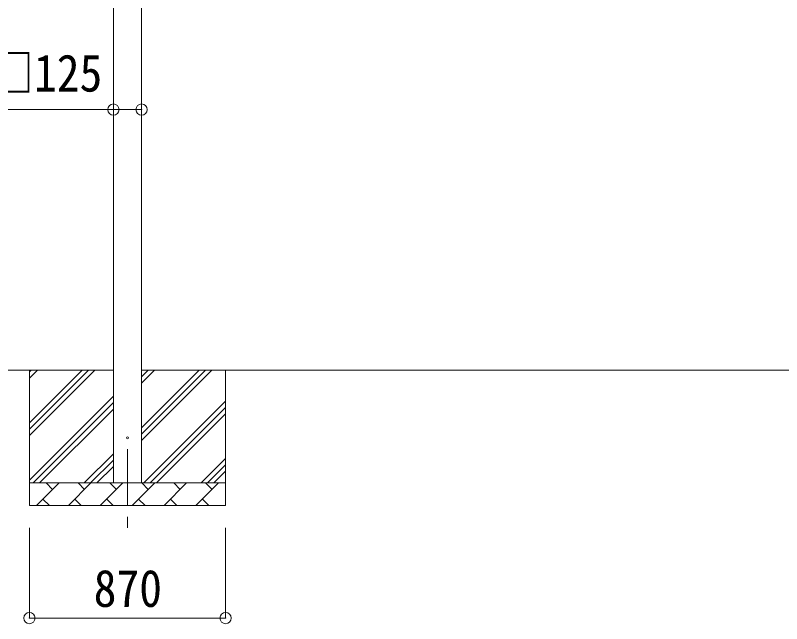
# Model space of a CAD drawing. Units: millimetres at full size, sheet at 1:50; details may follow other scales. Extents: x -14053 to 14053, y -9700 to 9700.
# Drawn here: x -8882 to -5483, y -5465 to -2767 of the extents above; entities that cross this region are included whole.
import ezdxf
from ezdxf.enums import TextEntityAlignment as Align

# ---------------------------------------------------------------- set-up
doc = ezdxf.new("R2010")
doc.units = ezdxf.units.MM
doc.header["$LTSCALE"] = 50
doc.header["$PDMODE"] = 32
doc.header["$PDSIZE"] = 50
doc.linetypes.add('CHAIN1', pattern=[8, 5, -1, 1, -1])
for name, color, linetype, lineweight in [('0-1_Defpoints', 7, 'CHAIN1', 9), ('0-2_TEXT1', 4, 'Continuous', 9), ('0-3_SHAPE', 7, 'Continuous', 9), ('0-8_TABLE1', 6, 'Continuous', 9)]:
    doc.layers.add(name, color=color, linetype=linetype, lineweight=lineweight)
doc.styles.add('ＭＳ ゴシック', font='')
doc.styles.get('ＭＳ ゴシック').set_extended_font_data('MS Gothic')

msp = doc.modelspace()

# ---------------------------------------------------------------- linework, layer by layer
at = {"layer": '0-1_Defpoints'}
msp.add_line((-8384.2, -4691.27), (-8384.2, -5040.27), dxfattribs=at)
at = {"layer": '0-2_TEXT1'}
for p, q in [((-8446.7, -4841.27), (-8446.7, -1341.27)), ((-8321.7, -1341.27), (-8321.7, -4841.27))]:
    msp.add_line(p, q, dxfattribs=at)
msp.add_circle((-8384.2, -4641.27), 4.5, dxfattribs=at)
at = {"layer": '0-3_SHAPE'}
for p, q in [((-8446.7, -4341.27), (-10082.9, -4341.27)), ((-8819.2, -4341.27), (-8819.2, -4941.27)), ((-8819.2, -4574.76), (-8585.72, -4341.27)), ((-8819.2, -4603.04), (-8557.44, -4341.27)), ((-8819.2, -4631.33), (-8529.15, -4341.27)), ((-8819.2, -4348.48), (-8812, -4341.27)), ((-8819.2, -4376.77), (-8783.71, -4341.27)), ((-3173.7, -4341.27), (-8321.7, -4341.27)), ((-8321.7, -4370.1), (-8292.88, -4341.27)), ((-8321.7, -4398.38), (-8264.59, -4341.27)), ((-8321.7, -4652.94), (-8010.04, -4341.27)), ((-8321.7, -4596.37), (-8066.6, -4341.27)), ((-8321.7, -4624.66), (-8038.32, -4341.27)), ((-7949.2, -4341.27), (-7949.2, -4941.27)), ((-8819.2, -4829.31), (-8446.7, -4456.81)), ((-8802.88, -4841.27), (-8446.7, -4485.1)), ((-8312.05, -4841.27), (-7949.2, -4478.43)), ((-8774.59, -4841.27), (-8446.7, -4513.38)), ((-8283.76, -4841.27), (-7949.2, -4506.72)), ((-8255.48, -4841.27), (-7949.2, -4535)), ((-8576.6, -4841.27), (-8446.7, -4711.37)), ((-8548.32, -4841.27), (-8446.7, -4739.66)), ((-8057.49, -4841.27), (-7949.2, -4732.99)), ((-8520.04, -4841.27), (-8446.7, -4767.94)), ((-8029.2, -4841.27), (-7949.2, -4761.27)), ((-8000.92, -4841.27), (-7949.2, -4789.56)), ((-8819.2, -4841.27), (-7949.2, -4841.27)), ((-8787.76, -4941.27), (-8687.76, -4841.27)), ((-8716.31, -4869.83), (-8744.86, -4841.27)), ((-8646.33, -4941.27), (-8546.33, -4841.27)), ((-8574.89, -4869.83), (-8603.44, -4841.27)), ((-8504.91, -4941.27), (-8404.91, -4841.27)), ((-8433.47, -4869.83), (-8462.02, -4841.27)), ((-8363.49, -4941.27), (-8263.49, -4841.27)), ((-8292.05, -4869.83), (-8320.6, -4841.27)), ((-8222.07, -4941.27), (-8122.07, -4841.27)), ((-8150.62, -4869.83), (-8179.18, -4841.27)), ((-8080.65, -4941.27), (-7980.65, -4841.27)), ((-8009.2, -4869.83), (-8037.76, -4841.27)), ((-8759.2, -4912.72), (-8730.65, -4941.27)), ((-8617.78, -4912.72), (-8589.23, -4941.27)), ((-8476.36, -4912.72), (-8447.81, -4941.27)), ((-8334.94, -4912.72), (-8306.39, -4941.27)), ((-8193.52, -4912.72), (-8164.96, -4941.27)), ((-8052.1, -4912.72), (-8023.54, -4941.27)), ((-7949.2, -4941.27), (-8819.2, -4941.27))]:
    msp.add_line(p, q, dxfattribs=at)
at = {"layer": '0-8_TABLE1'}
for p, q in [((-8819.2, -5440.27), (-8819.2, -5040.27)), ((-7949.2, -5440.27), (-7949.2, -5040.27)), ((-8819.2, -5440.27), (-7949.2, -5440.27))]:
    msp.add_line(p, q, dxfattribs=at)
msp.add_lwpolyline([(-8321.7, -3185.6), (-8446.7, -3185.6), (-9071.28, -3185.6)], dxfattribs=at)
for p in [(-8446.7, -3185.6), (-8321.7, -3185.6), (-8819.2, -5440.27), (-7949.2, -5440.27)]:
    msp.add_point(p, dxfattribs=at)

# ---------------------------------------------------------------- texts
at = {"layer": '0-8_TABLE1', "color": 7, "style": 'ＭＳ ゴシック', "width": 0.9}
for s, p in [('□125', (-9001.53, -3155.24)), ('870', (-8534.2, -5440.27))]:
    msp.add_text(s, height=165, dxfattribs=at).set_placement(p, align=Align.BOTTOM_LEFT)

doc.saveas('drawing.dxf')
